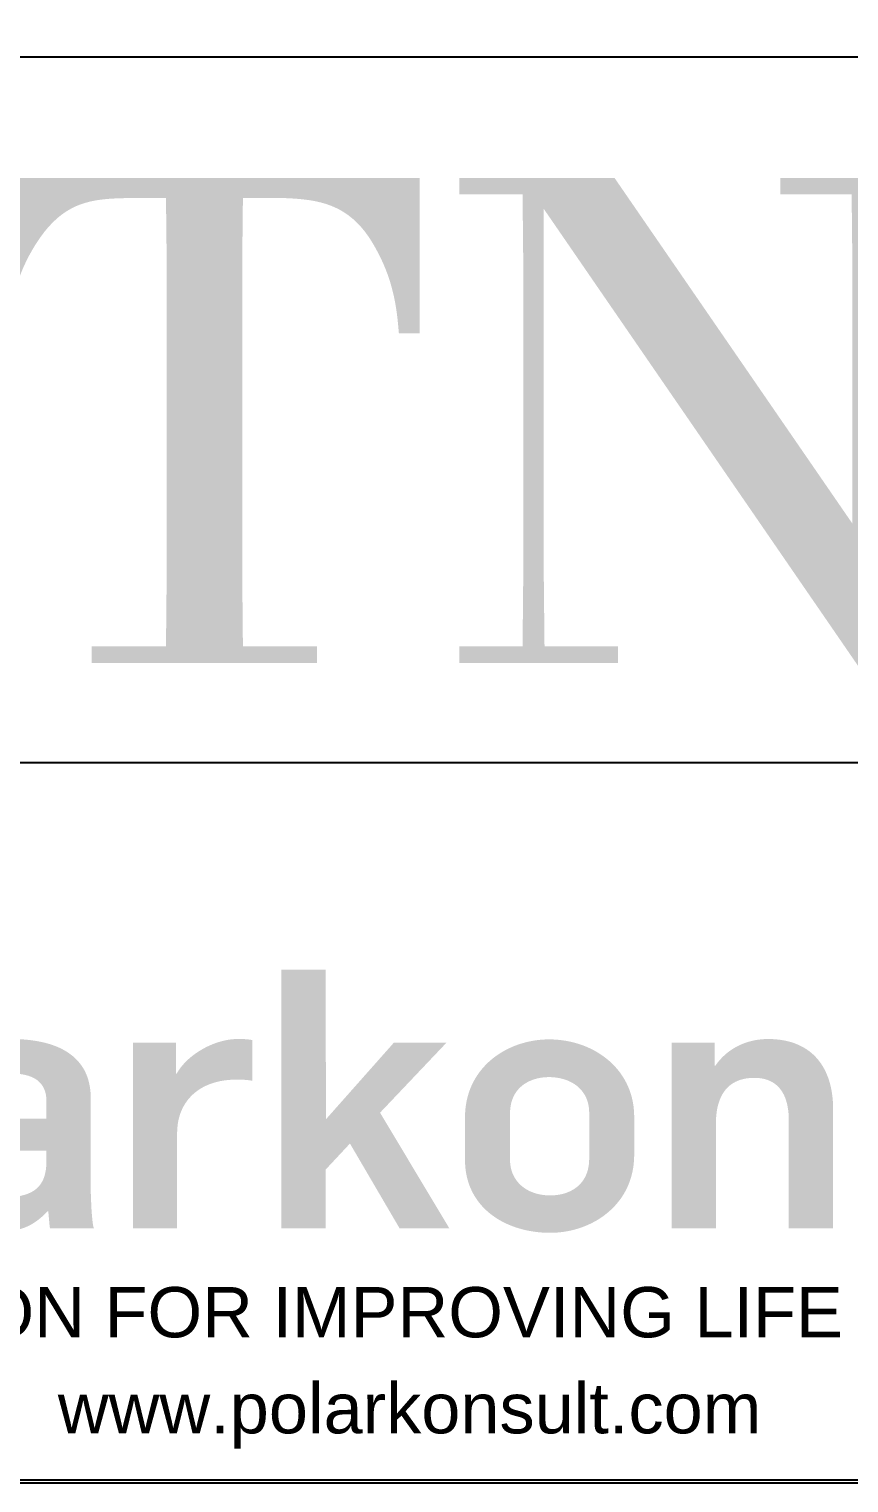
# Model space of a CAD drawing. Extents: x -86245 to 167090, y -69122 to 55245.
# Drawn here: x 35308 to 36660, y -5 to 2392 of the extents above; entities that cross this region are included whole.
import ezdxf
from ezdxf.enums import TextEntityAlignment as Align

# ---------------------------------------------------------------- set-up
doc = ezdxf.new("R2010")
doc.units = 0
doc.header["$LTSCALE"] = 250
doc.layers.get('0').update_dxf_attribs({"linetype": 'CONTINUOUS'})
for name, color, linetype in [('% kommentar', 10, 'CONTINUOUS'), ('Ramme', 7, 'CONTINUOUS'), ('S0CO1', 1, 'CONTINUOUS')]:
    doc.layers.add(name, color=color, linetype=linetype)
doc.layers.add('Layer 1', color=1, linetype='CONTINUOUS', true_color=0xff0000)
doc.styles.add('ROMANS', font='romans.shx', dxfattribs={"height": 125})
doc.styles.add('style1', font='arial.ttf', dxfattribs={"height": 2})

# ---------------------------------------------------------------- blocks, each defined once
blk = doc.blocks.new('A$Ce4b58fa5')
at = {"layer": 'Layer 1', "true_color": 0x0091b3}
for points in [[(58.103, 10.956), (59.51, 10.956), (59.51, 12.826), (60.284, 13.656), (61.864, 10.956), (63.445, 10.956), (61.241, 14.637), (63.353, 16.864), (61.68, 16.864), (59.522, 14.429), (59.51, 19.183), (58.103, 19.183)], [(53.384, 10.956), (54.791, 10.956), (54.791, 13.979), (54.792, 14.03), (54.794, 14.081), (54.797, 14.13), (54.801, 14.179), (54.806, 14.227), (54.812, 14.275), (54.819, 14.321), (54.828, 14.367), (54.837, 14.413), (54.848, 14.457), (54.859, 14.501), (54.872, 14.544), (54.885, 14.586), (54.9, 14.628), (54.916, 14.669), (54.932, 14.709), (54.95, 14.748), (54.968, 14.786), (54.988, 14.824), (55.008, 14.861), (55.03, 14.897), (55.052, 14.933), (55.075, 14.967), (55.099, 15.001), (55.124, 15.035), (55.15, 15.067), (55.177, 15.098), (55.204, 15.129), (55.232, 15.159), (55.261, 15.188), (55.291, 15.217), (55.322, 15.244), (55.354, 15.271), (55.386, 15.297), (55.419, 15.322), (55.453, 15.347), (55.487, 15.37), (55.522, 15.393), (55.558, 15.415), (55.595, 15.436), (55.632, 15.456), (55.67, 15.475), (55.709, 15.494), (55.748, 15.512), (55.788, 15.529), (55.828, 15.545), (55.869, 15.56), (55.911, 15.574), (55.953, 15.588), (55.996, 15.601), (56.039, 15.612), (56.083, 15.623), (56.128, 15.634), (56.173, 15.643), (56.218, 15.651), (56.264, 15.659), (56.311, 15.665), (56.358, 15.671), (56.405, 15.676), (56.453, 15.68), (56.502, 15.683), (56.55, 15.685), (56.599, 15.687), (56.649, 15.687), (56.789, 15.687), (56.854, 15.685), (56.919, 15.683), (56.982, 15.679), (57.046, 15.672), (57.079, 15.668), (57.112, 15.664), (57.145, 15.658), (57.18, 15.652), (57.18, 16.945), (57.151, 16.951), (57.122, 16.956), (57.093, 16.961), (57.064, 16.965), (57.034, 16.968), (57.004, 16.971), (56.943, 16.975), (56.883, 16.977), (56.707, 16.979), (56.674, 16.979), (56.64, 16.978), (56.607, 16.976), (56.573, 16.974), (56.539, 16.971), (56.505, 16.967), (56.47, 16.963), (56.436, 16.958), (56.367, 16.946), (56.297, 16.931), (56.227, 16.915), (56.157, 16.896), (56.087, 16.874), (56.018, 16.851), (55.948, 16.825), (55.879, 16.797), (55.81, 16.767), (55.742, 16.735), (55.675, 16.701), (55.609, 16.665), (55.544, 16.627), (55.48, 16.588), (55.417, 16.547), (55.356, 16.504), (55.296, 16.459), (55.238, 16.413), (55.182, 16.366), (55.128, 16.317), (55.076, 16.267), (55.051, 16.242), (55.026, 16.216), (55.002, 16.189), (54.978, 16.163), (54.955, 16.136), (54.933, 16.109), (54.912, 16.082), (54.891, 16.054), (54.87, 16.026), (54.851, 15.998), (54.832, 15.97), (54.814, 15.941), (54.796, 15.912), (54.78, 15.883), (54.757, 15.883), (54.757, 16.864), (53.384, 16.864)], [(70.506, 10.956), (71.914, 10.956), (71.914, 14.268), (71.915, 14.36), (71.919, 14.45), (71.926, 14.536), (71.935, 14.619), (71.94, 14.66), (71.946, 14.7), (71.953, 14.739), (71.96, 14.777), (71.968, 14.814), (71.977, 14.851), (71.986, 14.887), (71.996, 14.922), (72.007, 14.956), (72.018, 14.99), (72.029, 15.023), (72.042, 15.055), (72.055, 15.087), (72.068, 15.117), (72.082, 15.147), (72.097, 15.176), (72.112, 15.205), (72.128, 15.232), (72.145, 15.259), (72.162, 15.285), (72.179, 15.311), (72.197, 15.336), (72.216, 15.359), (72.235, 15.383), (72.255, 15.405), (72.276, 15.427), (72.297, 15.448), (72.318, 15.468), (72.34, 15.488), (72.363, 15.507), (72.386, 15.525), (72.41, 15.542), (72.434, 15.559), (72.459, 15.575), (72.485, 15.59), (72.511, 15.604), (72.537, 15.618), (72.564, 15.631), (72.592, 15.644), (72.62, 15.655), (72.648, 15.666), (72.677, 15.676), (72.707, 15.686), (72.737, 15.694), (72.768, 15.702), (72.799, 15.71), (72.83, 15.716), (72.862, 15.722), (72.895, 15.728), (72.928, 15.732), (72.962, 15.736), (72.996, 15.739), (73.03, 15.742), (73.065, 15.743), (73.101, 15.744), (73.137, 15.745), (73.17, 15.744), (73.203, 15.743), (73.235, 15.742), (73.267, 15.739), (73.298, 15.736), (73.329, 15.732), (73.359, 15.728), (73.389, 15.723), (73.419, 15.717), (73.447, 15.71), (73.476, 15.703), (73.504, 15.695), (73.531, 15.687), (73.558, 15.677), (73.584, 15.667), (73.61, 15.657), (73.635, 15.646), (73.66, 15.634), (73.684, 15.621), (73.708, 15.608), (73.731, 15.594), (73.754, 15.579), (73.776, 15.564), (73.798, 15.548), (73.819, 15.532), (73.84, 15.514), (73.86, 15.496), (73.88, 15.478), (73.899, 15.459), (73.917, 15.439), (73.936, 15.418), (73.953, 15.397), (73.97, 15.375), (73.987, 15.353), (74.003, 15.33), (74.018, 15.306), (74.033, 15.282), (74.048, 15.256), (74.061, 15.231), (74.075, 15.204), (74.088, 15.177), (74.1, 15.15), (74.112, 15.122), (74.123, 15.093), (74.133, 15.063), (74.144, 15.033), (74.153, 15.002), (74.162, 14.971), (74.171, 14.939), (74.179, 14.906), (74.186, 14.873), (74.193, 14.839), (74.199, 14.804), (74.205, 14.769), (74.215, 14.697), (74.223, 14.622), (74.229, 14.545), (74.232, 14.465), (74.233, 14.383), (74.233, 10.956), (75.641, 10.956), (75.641, 14.741), (75.638, 14.871), (75.636, 14.935), (75.632, 14.998), (75.627, 15.06), (75.621, 15.121), (75.614, 15.182), (75.606, 15.241), (75.597, 15.3), (75.587, 15.358), (75.576, 15.414), (75.564, 15.47), (75.55, 15.525), (75.536, 15.579), (75.521, 15.632), (75.504, 15.685), (75.487, 15.736), (75.469, 15.786), (75.449, 15.835), (75.429, 15.884), (75.407, 15.931), (75.385, 15.978), (75.361, 16.023), (75.337, 16.068), (75.311, 16.111), (75.285, 16.154), (75.258, 16.195), (75.229, 16.236), (75.2, 16.275), (75.169, 16.314), (75.138, 16.351), (75.105, 16.388), (75.072, 16.423), (75.038, 16.458), (75.003, 16.491), (74.966, 16.524), (74.929, 16.555), (74.891, 16.585), (74.852, 16.614), (74.812, 16.642), (74.771, 16.669), (74.729, 16.695), (74.686, 16.72), (74.642, 16.744), (74.597, 16.766), (74.552, 16.788), (74.505, 16.808), (74.458, 16.827), (74.409, 16.846), (74.36, 16.863), (74.31, 16.879), (74.259, 16.893), (74.206, 16.907), (74.153, 16.919), (74.1, 16.931), (74.045, 16.941), (73.989, 16.95), (73.933, 16.958), (73.875, 16.964), (73.817, 16.97), (73.758, 16.974), (73.698, 16.977), (73.637, 16.979), (73.575, 16.979), (73.514, 16.978), (73.452, 16.976), (73.391, 16.972), (73.331, 16.966), (73.27, 16.959), (73.21, 16.95), (73.151, 16.939), (73.091, 16.927), (73.033, 16.913), (72.975, 16.898), (72.917, 16.881), (72.86, 16.862), (72.804, 16.841), (72.748, 16.819), (72.693, 16.796), (72.639, 16.77), (72.586, 16.743), (72.533, 16.714), (72.481, 16.684), (72.431, 16.652), (72.381, 16.618), (72.332, 16.583), (72.284, 16.546), (72.237, 16.507), (72.191, 16.467), (72.146, 16.425), (72.102, 16.381), (72.06, 16.336), (72.018, 16.288), (71.978, 16.24), (71.94, 16.189), (71.902, 16.137), (71.879, 16.137), (71.879, 16.864), (70.506, 16.864)]]:
    blk.add_hatch(color=142, dxfattribs=at).paths.add_polyline_path(points, flags=0)
h = blk.add_hatch(color=142, dxfattribs=at)
h.paths.add_polyline_path([(48.942, 10.841), (49.081, 10.842), (49.213, 10.847), (49.34, 10.855), (49.401, 10.861), (49.46, 10.868), (49.519, 10.875), (49.576, 10.884), (49.632, 10.895), (49.687, 10.906), (49.741, 10.919), (49.794, 10.933), (49.846, 10.949), (49.898, 10.967), (49.949, 10.985), (49.999, 11.006), (50.048, 11.028), (50.097, 11.052), (50.146, 11.078), (50.194, 11.106), (50.242, 11.136), (50.29, 11.167), (50.338, 11.201), (50.385, 11.237), (50.433, 11.275), (50.48, 11.315), (50.528, 11.357), (50.576, 11.402), (50.624, 11.449), (50.672, 11.499), (50.695, 11.499), (50.7, 11.453), (50.736, 11.067), (50.74, 11.033), (50.744, 11.002), (50.749, 10.977), (50.751, 10.966), (50.752, 10.961), (50.753, 10.956), (52.149, 10.956), (52.149, 10.958), (52.148, 10.959), (52.146, 10.963), (52.145, 10.967), (52.143, 10.97), (52.141, 10.975), (52.14, 10.979), (52.137, 10.989), (52.134, 10.999), (52.131, 11.011), (52.128, 11.023), (52.125, 11.036), (52.119, 11.066), (52.114, 11.098), (52.104, 11.171), (52.095, 11.254), (52.086, 11.344), (52.071, 11.539), (52.052, 11.933), (52.047, 12.1), (52.045, 12.226), (52.045, 15.099), (52.045, 15.165), (52.042, 15.231), (52.038, 15.295), (52.031, 15.357), (52.024, 15.418), (52.014, 15.478), (52.003, 15.537), (51.991, 15.593), (51.977, 15.649), (51.961, 15.703), (51.944, 15.756), (51.925, 15.808), (51.905, 15.858), (51.883, 15.907), (51.86, 15.955), (51.836, 16.001), (51.81, 16.046), (51.783, 16.09), (51.754, 16.132), (51.724, 16.174), (51.693, 16.214), (51.661, 16.253), (51.627, 16.291), (51.593, 16.327), (51.557, 16.363), (51.52, 16.397), (51.482, 16.43), (51.442, 16.462), (51.402, 16.493), (51.361, 16.523), (51.319, 16.552), (51.275, 16.58), (51.231, 16.606), (51.186, 16.632), (51.14, 16.657), (51.093, 16.68), (51.045, 16.703), (50.996, 16.724), (50.946, 16.745), (50.896, 16.764), (50.845, 16.783), (50.793, 16.801), (50.741, 16.818), (50.687, 16.834), (50.634, 16.849), (50.579, 16.863), (50.468, 16.888), (50.355, 16.91), (50.24, 16.929), (50.123, 16.945), (50.005, 16.958), (49.885, 16.967), (49.764, 16.974), (49.641, 16.978), (49.518, 16.979), (49.414, 16.978), (49.31, 16.974), (49.205, 16.967), (49.1, 16.958), (48.995, 16.946), (48.891, 16.93), (48.788, 16.912), (48.685, 16.891), (48.584, 16.866), (48.484, 16.838), (48.435, 16.823), (48.387, 16.807), (48.338, 16.79), (48.291, 16.772), (48.244, 16.754), (48.197, 16.734), (48.151, 16.714), (48.106, 16.693), (48.061, 16.671), (48.017, 16.647), (47.974, 16.623), (47.932, 16.599), (47.891, 16.573), (47.85, 16.546), (47.81, 16.518), (47.771, 16.489), (47.733, 16.459), (47.696, 16.429), (47.66, 16.397), (47.625, 16.364), (47.591, 16.33), (47.559, 16.295), (47.527, 16.26), (47.496, 16.223), (47.467, 16.185), (47.439, 16.146), (47.412, 16.105), (47.386, 16.064), (47.362, 16.022), (47.351, 16), (47.339, 15.978), (47.328, 15.956), (47.318, 15.934), (47.307, 15.911), (47.297, 15.888), (47.288, 15.865), (47.279, 15.841), (47.27, 15.818), (47.261, 15.793), (47.246, 15.744), (47.231, 15.694), (47.219, 15.643), (47.208, 15.59), (47.198, 15.536), (47.19, 15.481), (47.184, 15.425), (47.18, 15.367), (47.177, 15.309), (47.176, 15.249), (47.176, 15.087), (48.445, 15.087), (48.445, 15.295), (48.446, 15.304), (48.446, 15.312), (48.446, 15.321), (48.447, 15.33), (48.448, 15.339), (48.448, 15.347), (48.449, 15.356), (48.451, 15.364), (48.452, 15.372), (48.454, 15.381), (48.455, 15.389), (48.457, 15.397), (48.459, 15.405), (48.461, 15.413), (48.464, 15.421), (48.466, 15.429), (48.469, 15.437), (48.471, 15.445), (48.474, 15.453), (48.477, 15.46), (48.481, 15.468), (48.484, 15.476), (48.487, 15.483), (48.491, 15.49), (48.495, 15.498), (48.499, 15.505), (48.503, 15.512), (48.507, 15.519), (48.511, 15.526), (48.516, 15.533), (48.521, 15.54), (48.525, 15.547), (48.53, 15.554), (48.535, 15.561), (48.541, 15.567), (48.546, 15.574), (48.557, 15.587), (48.569, 15.6), (48.581, 15.612), (48.593, 15.625), (48.606, 15.637), (48.62, 15.648), (48.634, 15.66), (48.649, 15.671), (48.664, 15.682), (48.68, 15.692), (48.696, 15.702), (48.712, 15.712), (48.729, 15.722), (48.747, 15.732), (48.765, 15.741), (48.783, 15.75), (48.802, 15.758), (48.821, 15.767), (48.841, 15.775), (48.861, 15.783), (48.882, 15.79), (48.902, 15.797), (48.945, 15.811), (48.99, 15.823), (49.036, 15.835), (49.083, 15.845), (49.132, 15.854), (49.182, 15.861), (49.233, 15.868), (49.286, 15.873), (49.34, 15.878), (49.394, 15.881), (49.45, 15.882), (49.507, 15.883), (49.573, 15.882), (49.638, 15.88), (49.7, 15.876), (49.761, 15.87), (49.82, 15.863), (49.877, 15.855), (49.905, 15.849), (49.932, 15.844), (49.959, 15.838), (49.986, 15.832), (50.011, 15.825), (50.037, 15.818), (50.062, 15.811), (50.086, 15.803), (50.11, 15.794), (50.134, 15.785), (50.157, 15.776), (50.179, 15.766), (50.201, 15.756), (50.223, 15.746), (50.244, 15.734), (50.264, 15.723), (50.284, 15.711), (50.303, 15.699), (50.322, 15.686), (50.341, 15.673), (50.359, 15.659), (50.376, 15.645), (50.393, 15.63), (50.409, 15.615), (50.425, 15.599), (50.44, 15.583), (50.455, 15.567), (50.469, 15.55), (50.482, 15.532), (50.495, 15.514), (50.508, 15.496), (50.52, 15.477), (50.531, 15.457), (50.542, 15.438), (50.552, 15.417), (50.562, 15.396), (50.571, 15.375), (50.579, 15.353), (50.587, 15.331), (50.595, 15.308), (50.602, 15.285), (50.608, 15.261), (50.613, 15.237), (50.619, 15.212), (50.623, 15.186), (50.627, 15.161), (50.63, 15.134), (50.633, 15.107), (50.635, 15.08), (50.637, 15.052), (50.637, 15.024), (50.638, 14.995), (50.638, 14.452), (49.068, 14.452), (49.015, 14.452), (48.962, 14.45), (48.909, 14.448), (48.856, 14.444), (48.803, 14.44), (48.751, 14.435), (48.699, 14.428), (48.647, 14.421), (48.595, 14.413), (48.544, 14.403), (48.493, 14.393), (48.443, 14.382), (48.393, 14.37), (48.344, 14.357), (48.294, 14.343), (48.246, 14.328), (48.198, 14.312), (48.15, 14.296), (48.103, 14.278), (48.057, 14.26), (48.011, 14.24), (47.965, 14.22), (47.921, 14.199), (47.877, 14.177), (47.833, 14.154), (47.79, 14.13), (47.748, 14.105), (47.707, 14.08), (47.667, 14.053), (47.627, 14.026), (47.588, 13.998), (47.55, 13.969), (47.512, 13.939), (47.476, 13.909), (47.44, 13.877), (47.406, 13.845), (47.372, 13.812), (47.339, 13.778), (47.307, 13.744), (47.277, 13.708), (47.247, 13.672), (47.218, 13.635), (47.19, 13.597), (47.164, 13.558), (47.138, 13.519), (47.113, 13.479), (47.09, 13.438), (47.068, 13.396), (47.047, 13.354), (47.027, 13.31), (47.009, 13.266), (46.991, 13.222), (46.975, 13.176), (46.96, 13.13), (46.947, 13.083), (46.935, 13.036), (46.924, 12.987), (46.914, 12.938), (46.906, 12.889), (46.9, 12.838), (46.895, 12.787), (46.891, 12.735), (46.889, 12.683), (46.888, 12.629), (46.888, 12.577), (46.89, 12.526), (46.893, 12.475), (46.897, 12.425), (46.903, 12.375), (46.909, 12.327), (46.917, 12.279), (46.926, 12.231), (46.936, 12.185), (46.947, 12.139), (46.959, 12.093), (46.973, 12.049), (46.987, 12.005), (47.002, 11.962), (47.019, 11.919), (47.037, 11.878), (47.055, 11.837), (47.075, 11.797), (47.096, 11.757), (47.118, 11.719), (47.141, 11.681), (47.164, 11.644), (47.189, 11.607), (47.215, 11.572), (47.242, 11.537), (47.27, 11.503), (47.298, 11.47), (47.328, 11.437), (47.359, 11.406), (47.39, 11.375), (47.423, 11.345), (47.456, 11.316), (47.49, 11.287), (47.525, 11.26), (47.561, 11.233), (47.598, 11.207), (47.636, 11.182), (47.675, 11.158), (47.714, 11.134), (47.754, 11.112), (47.795, 11.09), (47.837, 11.069), (47.88, 11.049), (47.923, 11.03), (47.967, 11.012), (48.012, 10.995), (48.058, 10.979), (48.105, 10.963), (48.152, 10.949), (48.2, 10.935), (48.249, 10.922), (48.298, 10.91), (48.348, 10.899), (48.399, 10.889), (48.45, 10.88), (48.502, 10.872), (48.555, 10.865), (48.608, 10.859), (48.662, 10.853), (48.717, 10.849), (48.772, 10.845), (48.828, 10.843)], flags=0)
h.paths.add_polyline_path([(49.322, 11.949), (49.261, 11.949), (49.202, 11.952), (49.144, 11.955), (49.088, 11.961), (49.033, 11.967), (48.98, 11.975), (48.929, 11.985), (48.904, 11.99), (48.879, 11.996), (48.855, 12.002), (48.831, 12.009), (48.808, 12.016), (48.785, 12.023), (48.762, 12.03), (48.74, 12.038), (48.719, 12.047), (48.698, 12.055), (48.677, 12.064), (48.657, 12.074), (48.637, 12.083), (48.618, 12.093), (48.599, 12.104), (48.58, 12.115), (48.562, 12.126), (48.545, 12.138), (48.528, 12.15), (48.512, 12.162), (48.496, 12.175), (48.48, 12.188), (48.465, 12.201), (48.451, 12.215), (48.437, 12.229), (48.423, 12.243), (48.41, 12.258), (48.398, 12.273), (48.386, 12.289), (48.375, 12.305), (48.364, 12.321), (48.353, 12.338), (48.344, 12.355), (48.334, 12.372), (48.325, 12.39), (48.317, 12.408), (48.31, 12.426), (48.302, 12.445), (48.296, 12.464), (48.29, 12.484), (48.284, 12.504), (48.279, 12.524), (48.275, 12.545), (48.271, 12.566), (48.268, 12.587), (48.266, 12.608), (48.264, 12.631), (48.262, 12.653), (48.261, 12.676), (48.261, 12.699), (48.261, 12.723), (48.262, 12.746), (48.263, 12.77), (48.265, 12.792), (48.268, 12.815), (48.271, 12.837), (48.275, 12.858), (48.279, 12.879), (48.284, 12.899), (48.289, 12.92), (48.295, 12.939), (48.301, 12.959), (48.308, 12.977), (48.315, 12.996), (48.323, 13.014), (48.332, 13.031), (48.34, 13.048), (48.35, 13.065), (48.36, 13.081), (48.37, 13.097), (48.381, 13.113), (48.392, 13.128), (48.404, 13.142), (48.417, 13.157), (48.429, 13.171), (48.443, 13.184), (48.456, 13.197), (48.471, 13.21), (48.485, 13.222), (48.5, 13.234), (48.516, 13.246), (48.532, 13.257), (48.548, 13.267), (48.565, 13.278), (48.583, 13.288), (48.6, 13.298), (48.619, 13.307), (48.637, 13.316), (48.656, 13.324), (48.676, 13.332), (48.695, 13.34), (48.716, 13.348), (48.736, 13.355), (48.757, 13.361), (48.779, 13.368), (48.8, 13.374), (48.822, 13.38), (48.845, 13.385), (48.891, 13.395), (48.939, 13.403), (48.988, 13.41), (49.038, 13.416), (49.09, 13.42), (49.143, 13.423), (49.197, 13.425), (49.253, 13.425), (50.638, 13.425), (50.638, 13.137), (50.637, 13.078), (50.635, 13.019), (50.632, 12.961), (50.628, 12.904), (50.621, 12.847), (50.618, 12.819), (50.613, 12.792), (50.609, 12.764), (50.603, 12.737), (50.598, 12.71), (50.591, 12.684), (50.584, 12.657), (50.577, 12.631), (50.569, 12.606), (50.56, 12.58), (50.551, 12.555), (50.541, 12.53), (50.531, 12.506), (50.52, 12.482), (50.508, 12.459), (50.495, 12.435), (50.482, 12.413), (50.468, 12.39), (50.453, 12.368), (50.438, 12.347), (50.421, 12.326), (50.404, 12.305), (50.386, 12.285), (50.367, 12.265), (50.348, 12.246), (50.327, 12.227), (50.306, 12.209), (50.283, 12.191), (50.26, 12.174), (50.236, 12.157), (50.21, 12.141), (50.184, 12.126), (50.157, 12.111), (50.129, 12.097), (50.099, 12.083), (50.069, 12.07), (50.037, 12.057), (50.005, 12.045), (49.971, 12.034), (49.937, 12.023), (49.901, 12.013), (49.864, 12.004), (49.825, 11.995), (49.786, 11.987), (49.745, 11.98), (49.704, 11.974), (49.66, 11.968), (49.616, 11.963), (49.57, 11.959), (49.524, 11.955), (49.426, 11.95)], flags=0)
h = blk.add_hatch(color=142, dxfattribs=at)
h.paths.add_polyline_path([(66.652, 10.818), (66.714, 10.819), (66.775, 10.82), (66.836, 10.824), (66.897, 10.828), (66.958, 10.834), (67.02, 10.841), (67.08, 10.849), (67.141, 10.859), (67.202, 10.869), (67.262, 10.882), (67.323, 10.895), (67.383, 10.909), (67.442, 10.925), (67.502, 10.942), (67.56, 10.96), (67.619, 10.98), (67.677, 11.001), (67.735, 11.023), (67.792, 11.046), (67.848, 11.07), (67.904, 11.096), (67.96, 11.123), (68.015, 11.151), (68.069, 11.18), (68.122, 11.21), (68.175, 11.242), (68.227, 11.275), (68.278, 11.309), (68.328, 11.344), (68.378, 11.38), (68.426, 11.418), (68.474, 11.457), (68.521, 11.497), (68.566, 11.538), (68.611, 11.58), (68.655, 11.624), (68.697, 11.668), (68.739, 11.714), (68.779, 11.761), (68.818, 11.809), (68.856, 11.858), (68.893, 11.908), (68.928, 11.96), (68.962, 12.013), (68.995, 12.066), (69.026, 12.121), (69.056, 12.177), (69.085, 12.234), (69.112, 12.293), (69.137, 12.352), (69.161, 12.413), (69.184, 12.474), (69.204, 12.537), (69.223, 12.601), (69.241, 12.666), (69.257, 12.732), (69.271, 12.799), (69.283, 12.867), (69.294, 12.936), (69.302, 13.007), (69.309, 13.078), (69.314, 13.15), (69.317, 13.224), (69.318, 13.299), (69.318, 14.51), (69.317, 14.58), (69.314, 14.65), (69.309, 14.719), (69.303, 14.787), (69.295, 14.854), (69.285, 14.92), (69.273, 14.985), (69.26, 15.05), (69.245, 15.113), (69.228, 15.176), (69.21, 15.237), (69.19, 15.298), (69.169, 15.358), (69.146, 15.417), (69.121, 15.475), (69.095, 15.532), (69.068, 15.588), (69.039, 15.643), (69.009, 15.697), (68.977, 15.75), (68.944, 15.802), (68.91, 15.853), (68.874, 15.903), (68.837, 15.952), (68.799, 16), (68.759, 16.047), (68.719, 16.093), (68.677, 16.137), (68.634, 16.181), (68.59, 16.224), (68.545, 16.265), (68.499, 16.306), (68.451, 16.345), (68.403, 16.383), (68.354, 16.42), (68.303, 16.456), (68.252, 16.491), (68.2, 16.525), (68.147, 16.557), (68.093, 16.589), (68.038, 16.619), (67.983, 16.648), (67.926, 16.676), (67.869, 16.702), (67.811, 16.728), (67.753, 16.752), (67.693, 16.775), (67.634, 16.796), (67.573, 16.817), (67.512, 16.836), (67.45, 16.854), (67.388, 16.87), (67.325, 16.886), (67.262, 16.9), (67.198, 16.913), (67.134, 16.924), (67.069, 16.934), (67.004, 16.943), (66.938, 16.951), (66.873, 16.957), (66.806, 16.962), (66.74, 16.965), (66.673, 16.967), (66.606, 16.968), (66.545, 16.967), (66.484, 16.965), (66.423, 16.962), (66.362, 16.957), (66.3, 16.952), (66.239, 16.945), (66.178, 16.936), (66.117, 16.927), (66.057, 16.916), (65.996, 16.904), (65.936, 16.891), (65.876, 16.876), (65.817, 16.86), (65.757, 16.843), (65.698, 16.825), (65.64, 16.806), (65.582, 16.785), (65.524, 16.763), (65.467, 16.74), (65.41, 16.715), (65.354, 16.69), (65.299, 16.663), (65.244, 16.635), (65.19, 16.606), (65.137, 16.575), (65.084, 16.544), (65.032, 16.511), (64.981, 16.477), (64.93, 16.442), (64.881, 16.405), (64.832, 16.368), (64.785, 16.329), (64.738, 16.289), (64.692, 16.248), (64.648, 16.206), (64.604, 16.162), (64.561, 16.117), (64.52, 16.072), (64.48, 16.025), (64.441, 15.977), (64.403, 15.928), (64.366, 15.877), (64.331, 15.826), (64.297, 15.773), (64.264, 15.719), (64.233, 15.664), (64.203, 15.608), (64.174, 15.551), (64.147, 15.493), (64.122, 15.434), (64.098, 15.373), (64.075, 15.312), (64.055, 15.249), (64.035, 15.185), (64.018, 15.12), (64.002, 15.054), (63.988, 14.987), (63.976, 14.919), (63.965, 14.85), (63.957, 14.779), (63.95, 14.708), (63.945, 14.635), (63.942, 14.562), (63.941, 14.487), (63.941, 13.137), (63.942, 13.067), (63.945, 12.997), (63.949, 12.929), (63.956, 12.862), (63.964, 12.796), (63.974, 12.731), (63.986, 12.666), (63.999, 12.603), (64.014, 12.541), (64.031, 12.48), (64.049, 12.421), (64.069, 12.362), (64.09, 12.304), (64.113, 12.247), (64.138, 12.192), (64.164, 12.137), (64.191, 12.083), (64.22, 12.031), (64.25, 11.98), (64.282, 11.929), (64.315, 11.88), (64.349, 11.832), (64.385, 11.785), (64.422, 11.739), (64.46, 11.694), (64.499, 11.65), (64.54, 11.608), (64.582, 11.566), (64.625, 11.526), (64.669, 11.486), (64.714, 11.448), (64.76, 11.411), (64.808, 11.375), (64.856, 11.34), (64.905, 11.306), (64.955, 11.273), (65.007, 11.241), (65.059, 11.211), (65.112, 11.181), (65.166, 11.153), (65.221, 11.126), (65.276, 11.1), (65.333, 11.075), (65.39, 11.051), (65.447, 11.029), (65.506, 11.007), (65.565, 10.987), (65.625, 10.968), (65.686, 10.95), (65.747, 10.933), (65.809, 10.917), (65.871, 10.902), (65.934, 10.889), (65.997, 10.877), (66.061, 10.866), (66.125, 10.856), (66.19, 10.847), (66.255, 10.839), (66.32, 10.833), (66.386, 10.827), (66.452, 10.823), (66.519, 10.82), (66.585, 10.818)], flags=0)
h.paths.add_polyline_path([(66.652, 12.006), (66.619, 12.007), (66.585, 12.008), (66.551, 12.009), (66.518, 12.011), (66.485, 12.014), (66.453, 12.018), (66.421, 12.022), (66.389, 12.026), (66.357, 12.031), (66.326, 12.037), (66.295, 12.044), (66.264, 12.051), (66.234, 12.058), (66.204, 12.066), (66.175, 12.075), (66.146, 12.084), (66.117, 12.094), (66.089, 12.105), (66.061, 12.116), (66.033, 12.127), (66.006, 12.139), (65.98, 12.152), (65.954, 12.165), (65.928, 12.179), (65.903, 12.194), (65.878, 12.208), (65.853, 12.224), (65.83, 12.24), (65.806, 12.256), (65.784, 12.274), (65.761, 12.291), (65.74, 12.309), (65.718, 12.328), (65.698, 12.347), (65.677, 12.367), (65.658, 12.387), (65.639, 12.408), (65.62, 12.429), (65.603, 12.451), (65.585, 12.473), (65.569, 12.496), (65.553, 12.519), (65.537, 12.543), (65.522, 12.567), (65.508, 12.591), (65.495, 12.617), (65.482, 12.642), (65.47, 12.668), (65.458, 12.695), (65.447, 12.722), (65.437, 12.75), (65.428, 12.778), (65.419, 12.806), (65.411, 12.835), (65.404, 12.864), (65.397, 12.894), (65.391, 12.924), (65.386, 12.955), (65.382, 12.986), (65.378, 13.018), (65.375, 13.05), (65.373, 13.082), (65.372, 13.115), (65.372, 13.149), (65.372, 14.602), (65.372, 14.642), (65.374, 14.681), (65.376, 14.719), (65.379, 14.756), (65.383, 14.793), (65.388, 14.828), (65.394, 14.863), (65.401, 14.898), (65.408, 14.931), (65.416, 14.964), (65.425, 14.996), (65.435, 15.027), (65.446, 15.058), (65.457, 15.087), (65.469, 15.116), (65.482, 15.145), (65.495, 15.172), (65.509, 15.199), (65.524, 15.226), (65.54, 15.251), (65.556, 15.276), (65.572, 15.3), (65.589, 15.324), (65.607, 15.346), (65.626, 15.369), (65.644, 15.39), (65.664, 15.411), (65.684, 15.431), (65.704, 15.451), (65.725, 15.469), (65.747, 15.488), (65.768, 15.505), (65.791, 15.522), (65.813, 15.539), (65.836, 15.554), (65.86, 15.57), (65.884, 15.584), (65.908, 15.598), (65.932, 15.611), (65.957, 15.624), (65.982, 15.636), (66.008, 15.648), (66.033, 15.659), (66.059, 15.669), (66.085, 15.679), (66.112, 15.689), (66.138, 15.698), (66.165, 15.706), (66.192, 15.713), (66.219, 15.721), (66.246, 15.727), (66.274, 15.733), (66.301, 15.739), (66.329, 15.744), (66.357, 15.749), (66.384, 15.753), (66.412, 15.756), (66.44, 15.759), (66.495, 15.764), (66.551, 15.767), (66.606, 15.768), (66.64, 15.767), (66.674, 15.767), (66.707, 15.765), (66.74, 15.763), (66.773, 15.76), (66.806, 15.757), (66.838, 15.753), (66.87, 15.749), (66.902, 15.743), (66.933, 15.738), (66.964, 15.732), (66.994, 15.725), (67.025, 15.717), (67.055, 15.709), (67.084, 15.701), (67.113, 15.692), (67.142, 15.682), (67.17, 15.672), (67.198, 15.661), (67.225, 15.65), (67.253, 15.638), (67.279, 15.625), (67.305, 15.612), (67.331, 15.599), (67.356, 15.585), (67.381, 15.57), (67.405, 15.555), (67.429, 15.539), (67.452, 15.523), (67.475, 15.506), (67.498, 15.489), (67.519, 15.471), (67.541, 15.452), (67.561, 15.433), (67.581, 15.414), (67.601, 15.394), (67.62, 15.374), (67.638, 15.353), (67.656, 15.331), (67.674, 15.309), (67.69, 15.287), (67.706, 15.264), (67.722, 15.24), (67.736, 15.216), (67.751, 15.192), (67.764, 15.167), (67.777, 15.141), (67.789, 15.116), (67.801, 15.089), (67.812, 15.062), (67.822, 15.035), (67.831, 15.007), (67.84, 14.979), (67.848, 14.95), (67.855, 14.921), (67.862, 14.891), (67.868, 14.861), (67.873, 14.83), (67.877, 14.799), (67.881, 14.768), (67.883, 14.736), (67.885, 14.703), (67.887, 14.67), (67.887, 14.637), (67.887, 13.172), (67.887, 13.132), (67.885, 13.093), (67.883, 13.055), (67.88, 13.018), (67.876, 12.981), (67.871, 12.946), (67.865, 12.911), (67.858, 12.876), (67.851, 12.843), (67.842, 12.81), (67.833, 12.778), (67.824, 12.747), (67.813, 12.717), (67.802, 12.687), (67.79, 12.658), (67.777, 12.629), (67.764, 12.602), (67.749, 12.575), (67.735, 12.549), (67.719, 12.523), (67.703, 12.498), (67.687, 12.474), (67.669, 12.451), (67.652, 12.428), (67.633, 12.406), (67.614, 12.384), (67.595, 12.363), (67.575, 12.343), (67.555, 12.324), (67.534, 12.305), (67.512, 12.286), (67.49, 12.269), (67.468, 12.252), (67.446, 12.235), (67.422, 12.22), (67.399, 12.205), (67.375, 12.19), (67.351, 12.176), (67.327, 12.163), (67.302, 12.15), (67.277, 12.138), (67.251, 12.126), (67.226, 12.115), (67.2, 12.105), (67.173, 12.095), (67.147, 12.085), (67.12, 12.077), (67.094, 12.068), (67.067, 12.061), (67.04, 12.054), (67.012, 12.047), (66.985, 12.041), (66.957, 12.035), (66.93, 12.03), (66.902, 12.026), (66.874, 12.021), (66.847, 12.018), (66.819, 12.015), (66.763, 12.01), (66.708, 12.007)], flags=0)
blk = doc.blocks.new('TF-2')
at = {"true_color": 0x000000, "transparency": 33554687}
for points in [[(-105.505, 41.49), (-105.505, 36.556), (-106.161, 36.556), (-106.171, 36.672), (-106.182, 36.791), (-106.194, 36.913), (-106.207, 37.038), (-106.223, 37.166), (-106.241, 37.296), (-106.262, 37.43), (-106.286, 37.566), (-106.314, 37.705), (-106.347, 37.847), (-106.383, 37.992), (-106.425, 38.139), (-106.472, 38.289), (-106.525, 38.442), (-106.585, 38.598), (-106.651, 38.756), (-106.724, 38.917), (-106.805, 39.081), (-106.894, 39.247), (-106.991, 39.416), (-107.111, 39.607), (-107.235, 39.779), (-107.362, 39.934), (-107.494, 40.074), (-107.629, 40.197), (-107.766, 40.307), (-107.907, 40.403), (-108.051, 40.487), (-108.196, 40.559), (-108.344, 40.62), (-108.494, 40.672), (-108.646, 40.715), (-108.799, 40.75), (-108.954, 40.779), (-109.109, 40.801), (-109.266, 40.819), (-109.423, 40.833), (-109.58, 40.843), (-109.737, 40.851), (-109.895, 40.858), (-111.118, 40.858), (-111.139, 38.892), (-111.139, 28.827), (-111.118, 26.599), (-108.759, 26.599), (-108.759, 26.075), (-115.921, 26.075), (-115.921, 26.599), (-113.563, 26.599), (-113.541, 28.827), (-113.541, 38.892), (-113.563, 40.858), (-114.568, 40.858), (-114.756, 40.855), (-114.939, 40.85), (-115.118, 40.844), (-115.293, 40.836), (-115.464, 40.822), (-115.632, 40.804), (-115.796, 40.779), (-115.957, 40.747), (-116.115, 40.706), (-116.271, 40.656), (-116.423, 40.595), (-116.573, 40.521), (-116.721, 40.435), (-116.867, 40.335), (-117.012, 40.219), (-117.154, 40.087), (-117.295, 39.938), (-117.435, 39.77), (-117.574, 39.582), (-117.712, 39.373), (-117.815, 39.201), (-117.909, 39.033), (-117.994, 38.868), (-118.07, 38.707), (-118.139, 38.549), (-118.2, 38.394), (-118.255, 38.243), (-118.302, 38.095), (-118.344, 37.95), (-118.38, 37.809), (-118.412, 37.67), (-118.438, 37.535), (-118.46, 37.403), (-118.479, 37.273), (-118.495, 37.147), (-118.508, 37.023), (-118.518, 36.902), (-118.527, 36.784), (-118.535, 36.669), (-118.542, 36.556), (-119.175, 36.556), (-119.175, 41.49)], [(-99.304, 41.49), (-91.749, 30.507), (-91.749, 38.958), (-91.771, 40.968), (-94.042, 40.968), (-94.042, 41.49), (-89.173, 41.49), (-89.173, 40.968), (-91.051, 40.968), (-91.073, 38.958), (-91.073, 25.878), (-91.422, 25.769), (-101.554, 40.508), (-101.554, 28.673), (-101.532, 26.599), (-99.194, 26.599), (-99.194, 26.075), (-104.239, 26.075), (-104.239, 26.599), (-102.23, 26.599), (-102.209, 28.673), (-102.209, 38.958), (-102.23, 40.968), (-104.239, 40.968), (-104.239, 41.49)]]:
    blk.add_hatch(color=18, dxfattribs=at).paths.add_polyline_path(points)
at = {"color": 4, "transparency": 33554687}
for p, q in [((-167.837, 45.344), (0.163, 45.344)), ((-168, 22.911), (-64.761, 22.911))]:
    blk.add_line(p, q, dxfattribs=at)
at = {"color": 1, "transparency": 33554687}
blk.add_line((-175, 0), (0, 0), dxfattribs=at)
at = {"transparency": 33554687}
blk.add_blockref('A$Ce4b58fa5', (-168, -2.865), dxfattribs=at)
at = {"layer": '% kommentar', "color": 142, "true_color": 0x0091b3, "transparency": 33554687, "char_height": 1.6, "width": 46.79408, "attachment_point": 5, "style": 'style1'}
for s, insert in [('PASSION FOR IMPROVING LIFE AT SEA', (-104.776, 5.417)), ('www.polarkonsult.com', (-105.821, 2.135))]:
    blk.add_mtext(s, dxfattribs=dict(at, insert=insert))
at = {"color": 4, "transparency": 33554687, "style": 'ROMANS', "width": 1.5}
for tag, p in [('PROSJ', (-118.505, 73.949)), ('DRAWING', (-117.319, 67.819))]:
    blk.add_attdef(tag, text='', height=3, dxfattribs=at).set_placement(p, align=Align.MIDDLE)
at = {"color": 4, "transparency": 33554687, "style": 'ROMANS'}
for tag, p in [('SCALE', (-56.642, 73.215)), ('SHEET', (-23.606, 73.082))]:
    blk.add_attdef(tag, text='', height=2.2, dxfattribs=at).set_placement(p, align=Align.MIDDLE)

msp = doc.modelspace()

# ---------------------------------------------------------------- linework, layer by layer
at = {"layer": 'Ramme', "color": 6}
msp.add_lwpolyline([(0, 0), (41450, 0), (41450, 29100), (0, 29100)], close=True, dxfattribs=at)

# ---------------------------------------------------------------- block references
at = {"layer": 'S0CO1', "xscale": 51.85250253106215, "yscale": 51.85250253106215, "zscale": 51.85250253106215}
msp.add_blockref('TF-2', (41422.572, -5.106), dxfattribs=at)

doc.saveas('drawing.dxf')
